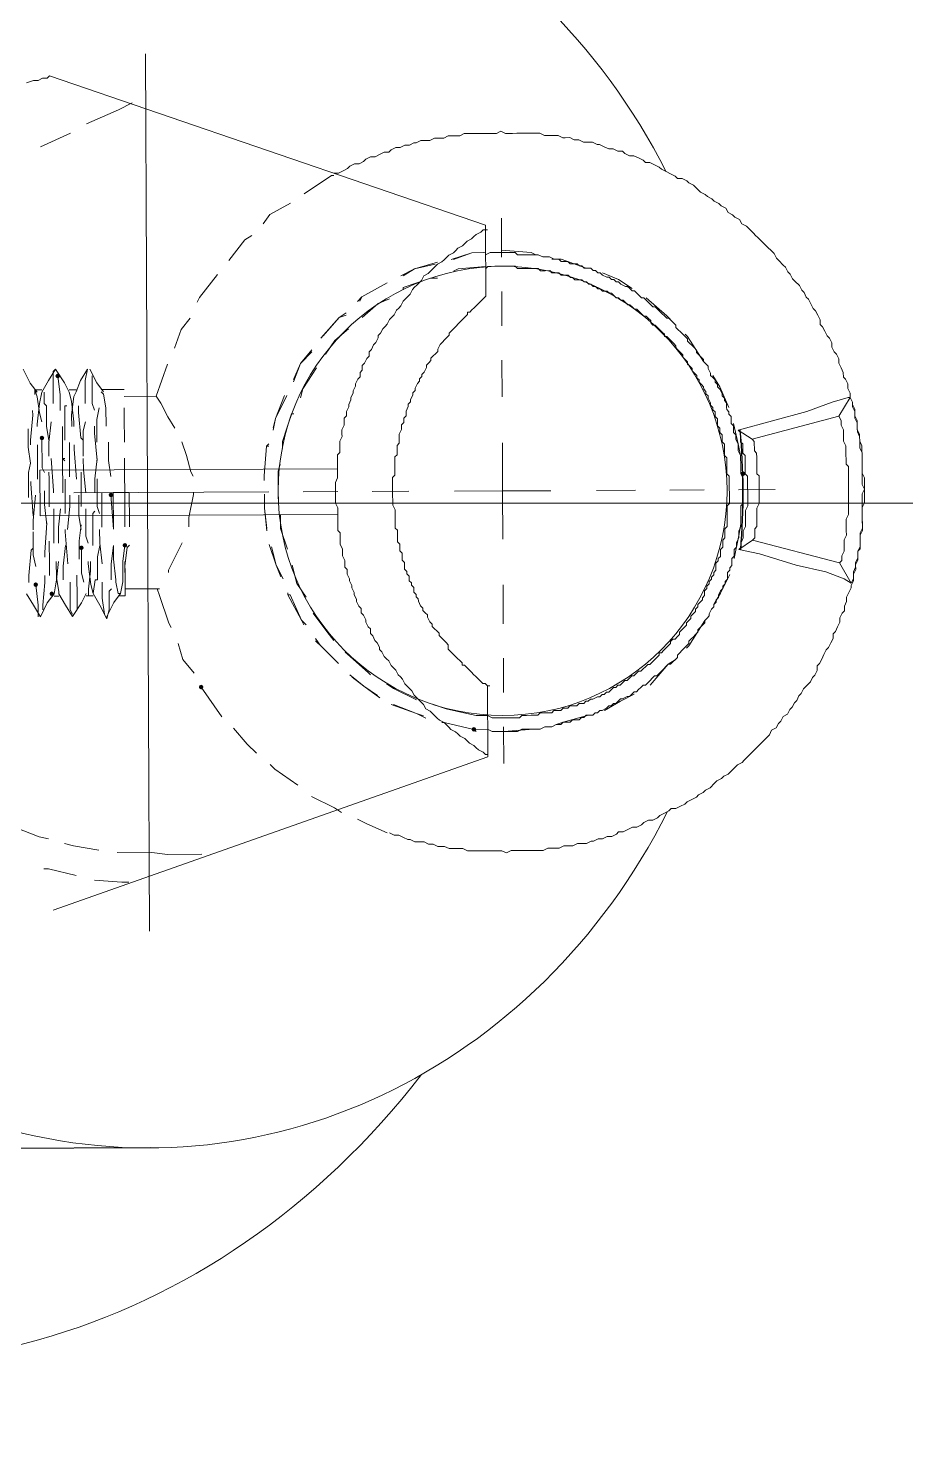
# Model space of a CAD drawing. Header units: millimetres. Extents: x 89051 to 218395, y -330386 to -125649.
# Drawn here: x 100713.6 to 100760, y -132887.2 to -132812.9 of the extents above; entities that cross this region are included whole.
import ezdxf

# ---------------------------------------------------------------- set-up
doc = ezdxf.new("R2010")
doc.units = ezdxf.units.MM
doc.header["$LTSCALE"] = 13
for name, pattern in [('1 实线', [0]), ('ACAD_ISO04W100', [30, 24, -3, 0, -3]), ('CENTER', [50.8, 31.75, -6.35, 6.35, -6.35])]:
    doc.linetypes.add(name, pattern=pattern)
doc.layers.get('0').update_dxf_attribs({"color": 1, "linetype": 'CENTER'})
doc.layers.add('C00-00-00', color=7, linetype='Continuous')
doc.layers.add('粗实线', color=4, linetype='Continuous')
doc.layers.add('C00-00-FF', color=5, linetype='Continuous', true_color=0x0000ff)
doc.layers.add('标注、文本', color=3, linetype='Continuous', lineweight=25)

msp = doc.modelspace()

# ---------------------------------------------------------------- hatches: boundary and pattern name
at = {"layer": 'C00-00-00'}
h = msp.add_hatch(color=256, dxfattribs=at)
h.dxf.hatch_style = 2
h.paths.add_polyline_path([(100715.049, -132831.265), (100715.085, -132831.351), (100715.171, -132831.386), (100715.256, -132831.35), (100715.291, -132831.264), (100715.255, -132831.179), (100715.17, -132831.144), (100715.084, -132831.18)])
h = msp.add_hatch(color=256, dxfattribs=at)
h.dxf.hatch_style = 2
h.paths.add_polyline_path([(100714.217, -132834.536), (100714.253, -132834.622), (100714.339, -132834.657), (100714.424, -132834.621), (100714.459, -132834.535), (100714.423, -132834.45), (100714.338, -132834.415), (100714.252, -132834.451)])
h = msp.add_hatch(color=256, dxfattribs=at)
h.dxf.hatch_style = 2
h.paths.add_polyline_path([(100751.254, -132836.425), (100751.29, -132836.51), (100751.376, -132836.546), (100751.461, -132836.51), (100751.496, -132836.424), (100751.46, -132836.339), (100751.375, -132836.304), (100751.29, -132836.34)])
h = msp.add_hatch(color=256, dxfattribs=at)
h.dxf.hatch_style = 2
h.paths.add_polyline_path([(100717.861, -132837.545), (100717.897, -132837.63), (100717.983, -132837.665), (100718.068, -132837.63), (100718.103, -132837.544), (100718.067, -132837.459), (100717.981, -132837.424), (100717.896, -132837.459)])
h = msp.add_hatch(color=256, dxfattribs=at)
h.dxf.hatch_style = 2
h.paths.add_polyline_path([(100716.301, -132840.335), (100716.337, -132840.421), (100716.422, -132840.456), (100716.507, -132840.42), (100716.543, -132840.334), (100716.507, -132840.249), (100716.421, -132840.214), (100716.336, -132840.25)])
h = msp.add_hatch(color=256, dxfattribs=at)
h.dxf.hatch_style = 2
h.paths.add_polyline_path([(100718.599, -132840.204), (100718.635, -132840.289), (100718.721, -132840.324), (100718.806, -132840.288), (100718.841, -132840.203), (100718.805, -132840.117), (100718.72, -132840.082), (100718.634, -132840.118)])
h = msp.add_hatch(color=256, dxfattribs=at)
h.dxf.hatch_style = 2
h.paths.add_polyline_path([(100713.889, -132842.282), (100713.925, -132842.368), (100714.011, -132842.403), (100714.096, -132842.367), (100714.131, -132842.281), (100714.095, -132842.196), (100714.01, -132842.161), (100713.924, -132842.197)])
h = msp.add_hatch(color=256, dxfattribs=at)
h.dxf.hatch_style = 2
h.paths.add_polyline_path([(100714.739, -132842.763), (100714.774, -132842.848), (100714.86, -132842.883), (100714.945, -132842.847), (100714.981, -132842.762), (100714.945, -132842.676), (100714.859, -132842.641), (100714.774, -132842.677)])
h = msp.add_hatch(color=256, dxfattribs=at)
h.dxf.hatch_style = 2
h.paths.add_polyline_path([(100722.626, -132847.688), (100722.662, -132847.773), (100722.748, -132847.809), (100722.833, -132847.773), (100722.868, -132847.687), (100722.833, -132847.602), (100722.747, -132847.567), (100722.662, -132847.603)])
h = msp.add_hatch(color=256, dxfattribs=at)
h.dxf.hatch_style = 2
h.paths.add_polyline_path([(100737.037, -132849.922), (100737.073, -132850.007), (100737.158, -132850.042), (100737.244, -132850.006), (100737.279, -132849.921), (100737.243, -132849.835), (100737.157, -132849.8), (100737.072, -132849.836)])

# ---------------------------------------------------------------- linework, layer by layer
at = {"color": 7, "linetype": '1 实线', "lineweight": 0, "extrusion": (0, 0, -1)}
for centre, major_axis, ratio, start_param, end_param in [((100704.687, -132837.484), (-0.209, 45.982), 0.866025, 2.304713, 7.120065), ((100719.918, -132837.415), (0.157, -34.608), 0.908418, 5.225125, 10.48821)]:
    msp.add_ellipse(centre, major_axis=major_axis, ratio=ratio, start_param=start_param, end_param=end_param, dxfattribs=at)
at = {"layer": 'C00-00-00', "lineweight": 15}
for points in [[(100713.527, -132815.783), (100713.889, -132815.66), (100714.131, -132815.659), (100714.373, -132815.537), (100714.615, -132815.536), (100714.735, -132815.415)], [(100714.735, -132815.415), (100737.763, -132823.297)], [(100716.683, -132817.947), (100718.374, -132817.213)], [(100718.374, -132817.213), (100719.098, -132816.847)], [(100714.268, -132819.168), (100715.838, -132818.435)], [(100729.764, -132820.55), (100730.006, -132820.549), (100730.247, -132820.427), (100730.489, -132820.304), (100730.609, -132820.183), (100730.851, -132820.061), (100731.093, -132820.06), (100731.334, -132819.938), (100731.454, -132819.816), (100731.696, -132819.694), (100731.938, -132819.693), (100732.179, -132819.571), (100732.421, -132819.449), (100732.663, -132819.447), (100732.783, -132819.326), (100733.025, -132819.204), (100733.267, -132819.203), (100733.508, -132819.081), (100733.75, -132819.079), (100733.992, -132818.957), (100734.113, -132818.957), (100734.354, -132818.835), (100734.596, -132818.834), (100734.838, -132818.833), (100735.08, -132818.71), (100735.322, -132818.709), (100735.564, -132818.708), (100735.805, -132818.586), (100736.047, -132818.585), (100736.289, -132818.584), (100736.41, -132818.583), (100736.652, -132818.461), (100736.894, -132818.46), (100737.136, -132818.459), (100737.378, -132818.458), (100737.62, -132818.457), (100737.862, -132818.456), (100738.104, -132818.455), (100738.346, -132818.454), (100738.587, -132818.331), (100738.83, -132818.451), (100739.072, -132818.45), (100739.193, -132818.45), (100739.435, -132818.449), (100739.677, -132818.448), (100739.919, -132818.446), (100740.161, -132818.445), (100740.403, -132818.444), (100740.645, -132818.443), (100740.887, -132818.563), (100741.129, -132818.562), (100741.371, -132818.561), (100741.613, -132818.56), (100741.856, -132818.68), (100741.977, -132818.679), (100742.219, -132818.678), (100742.462, -132818.798), (100742.704, -132818.797), (100742.946, -132818.917), (100743.188, -132818.916), (100743.43, -132818.914), (100743.673, -132819.034), (100743.794, -132819.034), (100744.036, -132819.154), (100744.279, -132819.274), (100744.521, -132819.273), (100744.764, -132819.392), (100745.006, -132819.391), (100745.127, -132819.512), (100745.37, -132819.632), (100745.612, -132819.631), (100745.854, -132819.751), (100746.097, -132819.87), (100746.218, -132819.991), (100746.46, -132819.99), (100746.703, -132820.11), (100746.945, -132820.23), (100747.067, -132820.35), (100747.31, -132820.47), (100747.552, -132820.59), (100747.795, -132820.71), (100747.916, -132820.83), (100748.158, -132820.829), (100748.401, -132820.949), (100748.522, -132821.07), (100748.765, -132821.189), (100748.887, -132821.31), (100749.13, -132821.551), (100749.372, -132821.671), (100749.494, -132821.791), (100749.736, -132821.911), (100749.858, -132822.032), (100750.1, -132822.151), (100750.222, -132822.272), (100750.465, -132822.392), (100750.587, -132822.633), (100750.829, -132822.753), (100750.951, -132822.874), (100751.193, -132822.994), (100751.315, -132823.235), (100751.558, -132823.355), (100751.68, -132823.475), (100751.923, -132823.716), (100752.044, -132823.837), (100752.166, -132823.957), (100752.409, -132824.198), (100752.53, -132824.319), (100752.652, -132824.439), (100752.895, -132824.68), (100753.017, -132824.8), (100753.139, -132825.042), (100753.26, -132825.162), (100753.503, -132825.403), (100753.625, -132825.524), (100753.747, -132825.765), (100753.869, -132825.886), (100753.991, -132826.127), (100754.112, -132826.247), (100754.355, -132826.488), (100754.478, -132826.73), (100754.599, -132826.85), (100754.721, -132827.092), (100754.843, -132827.212), (100754.965, -132827.454), (100755.087, -132827.695), (100755.209, -132827.816), (100755.331, -132828.057), (100755.453, -132828.299), (100755.454, -132828.541), (100755.575, -132828.661), (100755.698, -132828.902), (100755.82, -132829.144), (100755.941, -132829.264), (100756.063, -132829.506), (100756.064, -132829.748), (100756.187, -132829.989), (100756.308, -132830.11), (100756.43, -132830.351), (100756.431, -132830.593), (100756.553, -132830.835), (100756.675, -132831.076), (100756.677, -132831.318), (100756.798, -132831.439), (100756.92, -132831.68), (100756.921, -132831.922), (100757.043, -132832.164), (100757.045, -132832.406), (100757.167, -132832.647), (100757.167, -132832.768), (100757.289, -132833.01), (100757.29, -132833.252), (100757.292, -132833.494), (100757.414, -132833.735), (100757.415, -132833.977), (100757.416, -132834.219), (100757.538, -132834.461), (100757.539, -132834.703), (100757.54, -132834.945), (100757.541, -132835.066), (100757.663, -132835.307), (100757.664, -132835.549), (100757.665, -132835.791), (100757.666, -132836.033), (100757.667, -132836.275), (100757.668, -132836.517), (100757.669, -132836.759), (100757.67, -132837.001), (100757.793, -132837.243), (100757.673, -132837.485), (100757.674, -132837.727), (100757.674, -132837.848), (100757.675, -132838.09), (100757.677, -132838.332), (100757.678, -132838.574), (100757.679, -132838.816), (100757.68, -132839.058), (100757.681, -132839.3), (100757.561, -132839.543), (100757.562, -132839.785), (100757.563, -132840.027), (100757.564, -132840.269), (100757.444, -132840.511), (100757.445, -132840.632), (100757.446, -132840.874), (100757.326, -132841.117), (100757.327, -132841.359), (100757.207, -132841.602), (100757.208, -132841.844), (100757.21, -132842.086), (100757.09, -132842.328), (100757.09, -132842.449), (100756.97, -132842.692), (100756.85, -132842.934), (100756.851, -132843.176), (100756.732, -132843.419), (100756.733, -132843.661), (100756.612, -132843.782), (100756.492, -132844.025), (100756.493, -132844.267), (100756.373, -132844.51), (100756.254, -132844.752), (100756.133, -132844.874), (100756.134, -132845.116), (100756.014, -132845.358), (100755.894, -132845.601), (100755.774, -132845.722), (100755.654, -132845.965), (100755.534, -132846.207), (100755.414, -132846.45), (100755.294, -132846.572), (100755.295, -132846.814), (100755.175, -132847.056), (100755.055, -132847.178), (100754.935, -132847.42), (100754.814, -132847.542), (100754.573, -132847.785), (100754.453, -132848.028), (100754.333, -132848.149), (100754.213, -132848.392), (100754.093, -132848.513), (100753.973, -132848.756), (100753.852, -132848.877), (100753.732, -132849.12), (100753.491, -132849.242), (100753.371, -132849.485), (100753.25, -132849.606), (100753.131, -132849.849), (100752.889, -132849.971), (100752.769, -132850.213), (100752.649, -132850.335), (100752.408, -132850.578), (100752.287, -132850.7), (100752.167, -132850.821), (100751.926, -132851.064), (100751.806, -132851.186), (100751.685, -132851.307), (100751.444, -132851.55), (100751.324, -132851.672), (100751.082, -132851.794), (100750.962, -132851.916), (100750.721, -132852.159), (100750.6, -132852.28), (100750.359, -132852.402), (100750.238, -132852.524), (100749.997, -132852.646), (100749.877, -132852.768), (100749.636, -132853.011), (100749.394, -132853.133), (100749.274, -132853.254), (100749.032, -132853.377), (100748.912, -132853.498), (100748.67, -132853.62), (100748.429, -132853.742), (100748.308, -132853.864), (100748.067, -132853.986), (100747.825, -132854.108), (100747.583, -132854.109), (100747.463, -132854.231), (100747.222, -132854.353), (100746.98, -132854.475), (100746.86, -132854.597), (100746.618, -132854.719), (100746.376, -132854.72), (100746.135, -132854.842), (100746.014, -132854.963), (100745.773, -132855.085), (100745.531, -132855.087), (100745.289, -132855.209), (100745.048, -132855.331), (100744.806, -132855.332), (100744.685, -132855.453), (100744.444, -132855.576), (100744.202, -132855.577), (100743.96, -132855.699), (100743.718, -132855.7), (100743.477, -132855.822), (100743.356, -132855.823), (100743.114, -132855.945), (100742.872, -132855.946), (100742.63, -132855.947), (100742.389, -132856.069), (100742.147, -132856.07), (100741.905, -132856.071), (100741.664, -132856.193), (100741.422, -132856.194), (100741.179, -132856.195), (100741.058, -132856.196), (100740.817, -132856.318), (100740.575, -132856.319), (100740.333, -132856.32), (100740.091, -132856.321), (100739.849, -132856.322), (100739.607, -132856.324), (100739.365, -132856.325), (100739.123, -132856.326), (100738.881, -132856.448), (100738.639, -132856.328), (100738.397, -132856.329), (100738.276, -132856.33), (100738.034, -132856.331), (100737.792, -132856.332), (100737.55, -132856.333), (100737.308, -132856.334), (100737.066, -132856.335), (100736.824, -132856.336), (100736.581, -132856.216), (100736.339, -132856.217), (100736.097, -132856.219), (100735.855, -132856.22), (100735.613, -132856.1), (100735.492, -132856.1), (100735.25, -132856.101), (100735.007, -132855.981), (100734.765, -132855.983), (100734.522, -132855.863), (100734.28, -132855.864), (100734.038, -132855.865), (100733.796, -132855.745), (100733.675, -132855.746), (100733.432, -132855.626), (100733.19, -132855.506), (100732.948, -132855.507), (100732.705, -132855.387)], [(100728.196, -132821.646), (100729.643, -132820.671)], [(100729.643, -132820.671), (100729.764, -132820.671)], [(100726.385, -132822.743), (100727.472, -132822.133)], [(100726.025, -132823.229), (100726.385, -132822.743)], [(100725.06, -132824.08), (100725.422, -132823.837)], [(100737.89, -132851.249), (100737.769, -132851.25), (100737.647, -132851.129), (100737.405, -132851.009), (100737.283, -132850.889), (100737.162, -132850.768), (100736.919, -132850.648), (100736.797, -132850.528), (100736.676, -132850.407), (100736.433, -132850.288), (100736.312, -132850.167), (100736.19, -132850.047), (100735.948, -132849.927), (100735.826, -132849.806), (100735.705, -132849.686), (100735.583, -132849.565), (100735.34, -132849.445), (100735.219, -132849.325), (100735.097, -132849.205), (100734.976, -132849.084), (100734.854, -132848.964), (100734.612, -132848.844), (100734.489, -132848.602), (100734.368, -132848.482), (100734.246, -132848.361), (100734.125, -132848.241), (100734.003, -132848.12), (100733.881, -132847.879), (100733.76, -132847.759), (100733.638, -132847.638), (100733.516, -132847.518), (100733.394, -132847.276), (100733.273, -132847.156), (100733.151, -132847.035), (100733.029, -132846.794), (100732.908, -132846.673), (100732.786, -132846.553), (100732.664, -132846.311), (100732.542, -132846.191), (100732.421, -132846.071), (100732.299, -132845.829), (100732.177, -132845.709), (100732.177, -132845.588), (100732.055, -132845.346), (100731.933, -132845.226), (100731.811, -132844.984), (100731.689, -132844.864), (100731.688, -132844.622), (100731.567, -132844.501), (100731.445, -132844.26), (100731.444, -132844.139), (100731.322, -132843.897), (100731.2, -132843.777), (100731.199, -132843.535), (100731.078, -132843.414), (100730.956, -132843.173), (100730.955, -132843.052), (100730.833, -132842.81), (100730.832, -132842.689), (100730.71, -132842.448), (100730.71, -132842.327), (100730.588, -132842.086), (100730.587, -132841.965), (100730.465, -132841.723), (100730.464, -132841.481), (100730.342, -132841.361), (100730.341, -132841.119), (100730.341, -132840.998), (100730.219, -132840.756), (100730.217, -132840.514), (100730.217, -132840.393), (100730.095, -132840.152), (100730.094, -132840.031), (100730.093, -132839.789), (100730.092, -132839.547), (100729.97, -132839.426), (100729.969, -132839.184), (100729.969, -132839.063), (100729.968, -132838.821), (100729.967, -132838.579), (100729.966, -132838.458), (100729.965, -132838.216), (100729.843, -132837.975), (100729.842, -132837.854), (100729.841, -132837.612), (100729.841, -132837.491), (100729.84, -132837.249), (100729.838, -132837.007), (100729.838, -132836.886), (100729.958, -132836.643), (100729.957, -132836.401), (100729.956, -132836.28), (100729.955, -132836.038), (100729.954, -132835.796), (100729.953, -132835.675), (100729.952, -132835.433), (100730.073, -132835.311), (100730.072, -132835.069), (100730.071, -132834.827), (100730.07, -132834.706), (100730.19, -132834.464), (100730.189, -132834.343), (100730.188, -132834.101), (100730.308, -132833.858), (100730.308, -132833.737), (100730.307, -132833.495), (100730.427, -132833.374), (100730.426, -132833.132), (100730.546, -132832.889), (100730.545, -132832.768), (100730.665, -132832.525), (100730.665, -132832.404), (100730.785, -132832.162), (100730.784, -132832.041), (100730.904, -132831.798), (100730.903, -132831.677), (100731.023, -132831.435), (100731.144, -132831.313), (100731.143, -132831.071), (100731.263, -132830.95), (100731.262, -132830.708), (100731.382, -132830.586), (100731.502, -132830.344), (100731.623, -132830.222), (100731.622, -132829.98), (100731.742, -132829.858), (100731.862, -132829.616), (100731.982, -132829.494), (100732.102, -132829.252), (100732.102, -132829.131), (100732.222, -132829.009), (100732.342, -132828.767), (100732.463, -132828.645), (100732.583, -132828.523), (100732.703, -132828.281), (100732.823, -132828.159), (100732.944, -132828.038), (100733.064, -132827.795), (100733.184, -132827.674), (100733.305, -132827.552), (100733.425, -132827.31), (100733.545, -132827.188), (100733.666, -132827.066), (100733.786, -132826.945), (100733.906, -132826.702), (100734.026, -132826.581), (100734.147, -132826.459), (100734.267, -132826.338), (100734.388, -132826.216), (100734.508, -132825.974), (100734.749, -132825.851), (100734.87, -132825.73), (100734.99, -132825.608), (100735.11, -132825.487), (100735.231, -132825.365), (100735.472, -132825.243), (100735.593, -132825.122), (100735.713, -132825), (100735.834, -132824.878), (100736.075, -132824.756), (100736.196, -132824.635), (100736.316, -132824.513), (100736.558, -132824.391), (100736.678, -132824.27), (100736.799, -132824.148), (100737.04, -132824.026), (100737.16, -132823.904), (100737.281, -132823.783), (100737.522, -132823.661), (100737.643, -132823.539), (100737.764, -132823.539), (100737.885, -132823.538)], [(100737.763, -132823.297), (100737.763, -132823.418)], [(100737.763, -132823.418), (100737.78, -132827.048)], [(100724.218, -132825.173), (100725.06, -132824.08)], [(100737.043, -132824.752), (100735.956, -132825.12)], [(100737.043, -132824.752), (100736.077, -132825.119)], [(100737.648, -132824.749), (100737.043, -132824.752)], [(100737.769, -132824.749), (100737.043, -132824.752)], [(100737.884, -132849.918), (100738.126, -132850.038), (100738.247, -132850.037), (100738.368, -132850.037), (100738.61, -132850.036), (100738.731, -132850.035), (100738.852, -132850.035), (100738.973, -132850.034), (100739.215, -132850.033), (100739.336, -132850.032), (100739.457, -132850.032), (100739.699, -132849.91), (100739.82, -132849.909), (100739.941, -132849.909), (100740.062, -132849.908), (100740.304, -132849.907), (100740.425, -132849.906), (100740.546, -132849.906), (100740.667, -132849.905), (100740.908, -132849.783), (100741.029, -132849.783), (100741.15, -132849.782), (100741.271, -132849.782), (100741.513, -132849.659), (100741.634, -132849.659), (100741.755, -132849.658), (100741.875, -132849.537), (100742.117, -132849.536), (100742.238, -132849.535), (100742.359, -132849.414), (100742.48, -132849.413), (100742.722, -132849.412), (100742.842, -132849.29), (100742.963, -132849.29), (100743.084, -132849.168), (100743.205, -132849.168), (100743.447, -132849.167), (100743.567, -132849.045), (100743.688, -132849.045), (100743.809, -132848.923), (100743.93, -132848.922), (100744.171, -132848.8), (100744.292, -132848.679), (100744.413, -132848.678), (100744.533, -132848.557), (100744.654, -132848.556), (100744.774, -132848.435), (100744.895, -132848.313), (100745.016, -132848.312), (100745.257, -132848.19), (100745.378, -132848.19), (100745.499, -132848.068), (100745.619, -132847.947), (100745.74, -132847.946), (100745.861, -132847.825), (100745.981, -132847.703), (100746.102, -132847.581), (100746.223, -132847.581), (100746.343, -132847.459), (100746.464, -132847.338), (100746.584, -132847.216), (100746.705, -132847.095), (100746.826, -132847.094), (100746.946, -132846.973), (100747.066, -132846.851), (100747.187, -132846.729), (100747.307, -132846.608), (100747.428, -132846.486), (100747.549, -132846.486), (100747.669, -132846.364), (100747.79, -132846.243), (100747.91, -132846.121), (100747.91, -132846), (100748.03, -132845.879), (100748.151, -132845.757), (100748.271, -132845.635), (100748.391, -132845.514), (100748.512, -132845.392), (100748.511, -132845.271), (100748.632, -132845.15), (100748.752, -132845.028), (100748.873, -132844.907), (100748.993, -132844.785), (100748.993, -132844.664), (100749.113, -132844.543), (100749.234, -132844.421), (100749.354, -132844.299), (100749.353, -132844.178), (100749.474, -132844.057), (100749.594, -132843.935), (100749.594, -132843.814), (100749.714, -132843.572), (100749.834, -132843.45), (100749.834, -132843.329), (100749.954, -132843.208), (100749.954, -132843.087), (100750.074, -132842.965), (100750.073, -132842.844), (100750.193, -132842.601), (100750.314, -132842.48), (100750.313, -132842.359), (100750.434, -132842.237), (100750.433, -132842.116), (100750.554, -132841.995), (100750.553, -132841.753), (100750.552, -132841.632), (100750.672, -132841.51), (100750.672, -132841.389), (100750.792, -132841.268), (100750.791, -132841.026), (100750.791, -132840.905), (100750.911, -132840.783), (100750.911, -132840.662), (100750.91, -132840.42), (100751.03, -132840.299), (100751.029, -132840.178), (100751.029, -132840.057), (100751.149, -132839.814), (100751.148, -132839.693), (100751.148, -132839.572), (100751.147, -132839.451), (100751.267, -132839.208), (100751.266, -132839.087), (100751.266, -132838.966), (100751.265, -132838.845), (100751.264, -132838.603), (100751.264, -132838.482), (100751.263, -132838.361), (100751.262, -132838.119), (100751.383, -132837.998), (100751.382, -132837.877), (100751.381, -132837.756), (100751.38, -132837.514), (100751.38, -132837.393), (100751.379, -132837.272), (100751.379, -132837.151), (100751.378, -132836.909), (100751.377, -132836.788), (100751.376, -132836.667), (100751.254, -132836.425), (100751.254, -132836.304), (100751.253, -132836.183), (100751.253, -132836.062), (100751.252, -132835.82), (100751.251, -132835.699), (100751.251, -132835.578), (100751.25, -132835.457), (100751.128, -132835.216), (100751.127, -132835.095), (100751.127, -132834.974), (100751.126, -132834.853), (100751.004, -132834.611), (100751.004, -132834.49), (100751.003, -132834.369), (100750.881, -132834.249), (100750.88, -132834.007), (100750.88, -132833.886), (100750.758, -132833.765), (100750.758, -132833.644), (100750.757, -132833.402), (100750.635, -132833.282), (100750.635, -132833.161), (100750.513, -132833.04), (100750.512, -132832.919), (100750.511, -132832.677), (100750.39, -132832.557), (100750.389, -132832.436), (100750.268, -132832.315), (100750.267, -132832.194), (100750.145, -132831.953), (100750.023, -132831.832), (100750.023, -132831.711), (100749.901, -132831.591), (100749.901, -132831.47), (100749.779, -132831.35), (100749.658, -132831.229), (100749.657, -132831.108), (100749.535, -132830.867), (100749.534, -132830.746), (100749.413, -132830.625), (100749.291, -132830.505), (100749.291, -132830.384), (100749.169, -132830.263), (100749.048, -132830.143), (100748.926, -132830.022), (100748.926, -132829.901), (100748.804, -132829.781), (100748.682, -132829.66), (100748.561, -132829.54), (100748.439, -132829.419), (100748.439, -132829.298), (100748.317, -132829.178), (100748.196, -132829.058), (100748.074, -132828.937), (100747.953, -132828.817), (100747.831, -132828.696), (100747.83, -132828.575), (100747.709, -132828.455), (100747.587, -132828.334), (100747.466, -132828.214), (100747.345, -132828.214), (100747.223, -132828.094), (100747.102, -132827.973), (100746.98, -132827.853), (100746.859, -132827.733), (100746.737, -132827.612), (100746.616, -132827.613), (100746.494, -132827.492), (100746.373, -132827.372), (100746.251, -132827.251), (100746.13, -132827.131), (100746.009, -132827.131), (100745.887, -132827.011), (100745.766, -132826.89), (100745.644, -132826.77), (100745.523, -132826.771), (100745.402, -132826.65), (100745.28, -132826.53), (100745.159, -132826.53), (100744.916, -132826.41), (100744.795, -132826.29), (100744.674, -132826.29), (100744.552, -132826.17), (100744.431, -132826.17), (100744.31, -132826.05), (100744.189, -132826.051), (100743.946, -132825.931), (100743.825, -132825.81), (100743.704, -132825.811), (100743.582, -132825.69), (100743.461, -132825.691), (100743.339, -132825.57), (100743.097, -132825.571), (100742.976, -132825.572), (100742.855, -132825.452), (100742.734, -132825.452), (100742.612, -132825.332), (100742.37, -132825.333), (100742.249, -132825.333), (100742.128, -132825.213), (100742.007, -132825.213), (100741.765, -132825.215), (100741.643, -132825.094), (100741.522, -132825.095), (100741.401, -132825.095), (100741.159, -132824.975), (100741.038, -132824.976), (100740.917, -132824.976), (100740.796, -132824.977), (100740.553, -132824.857), (100740.432, -132824.858), (100740.311, -132824.858), (100740.19, -132824.859), (100739.948, -132824.86), (100739.827, -132824.86), (100739.706, -132824.861), (100739.464, -132824.862), (100739.342, -132824.741), (100739.221, -132824.742), (100739.1, -132824.743), (100738.858, -132824.744), (100738.737, -132824.744), (100738.616, -132824.745), (100738.495, -132824.745), (100738.253, -132824.746), (100738.132, -132824.747), (100738.011, -132824.748), (100737.77, -132824.87)], [(100740.189, -132824.738), (100738.616, -132824.624)], [(100738.616, -132824.624), (100738.616, -132824.745)], [(100740.432, -132824.858), (100740.189, -132824.738)], [(100735.23, -132825.244), (100734.022, -132825.613)], [(100735.11, -132825.366), (100734.022, -132825.613)], [(100737.773, -132825.475), (100736.321, -132825.602)], [(100737.88, -132849.192), (100738.123, -132849.312), (100738.244, -132849.311), (100738.365, -132849.311), (100738.486, -132849.31), (100738.728, -132849.309), (100738.849, -132849.309), (100738.97, -132849.308), (100739.091, -132849.307), (100739.212, -132849.307), (100739.454, -132849.306), (100739.575, -132849.305), (100739.696, -132849.184), (100739.817, -132849.183), (100739.938, -132849.183), (100740.18, -132849.181), (100740.301, -132849.181), (100740.422, -132849.18), (100740.543, -132849.18), (100740.663, -132849.058), (100740.905, -132849.057), (100741.026, -132849.057), (100741.147, -132849.056), (100741.268, -132849.056), (100741.389, -132848.934), (100741.51, -132848.933), (100741.752, -132848.932), (100741.872, -132848.811), (100741.993, -132848.81), (100742.114, -132848.81), (100742.234, -132848.688), (100742.355, -132848.688), (100742.597, -132848.686), (100742.718, -132848.565), (100742.839, -132848.564), (100742.96, -132848.564), (100743.08, -132848.442), (100743.201, -132848.442), (100743.322, -132848.32), (100743.443, -132848.32), (100743.684, -132848.197), (100743.805, -132848.197), (100743.926, -132848.075), (100744.047, -132848.075), (100744.167, -132847.953), (100744.288, -132847.953), (100744.409, -132847.831), (100744.529, -132847.71), (100744.65, -132847.709), (100744.771, -132847.587), (100744.892, -132847.587), (100745.012, -132847.465), (100745.133, -132847.344), (100745.254, -132847.343), (100745.374, -132847.222), (100745.494, -132847.1), (100745.615, -132847.1), (100745.736, -132846.978), (100745.856, -132846.857), (100745.977, -132846.856), (100746.098, -132846.734), (100746.218, -132846.613), (100746.339, -132846.491), (100746.46, -132846.491), (100746.58, -132846.369), (100746.701, -132846.248), (100746.821, -132846.126), (100746.942, -132846.005), (100746.941, -132845.884), (100747.062, -132845.883), (100747.183, -132845.761), (100747.303, -132845.64), (100747.423, -132845.518), (100747.544, -132845.397), (100747.543, -132845.276), (100747.664, -132845.154), (100747.785, -132845.154), (100747.905, -132845.032), (100748.026, -132844.911), (100748.025, -132844.789), (100748.146, -132844.668), (100748.266, -132844.546), (100748.387, -132844.425), (100748.386, -132844.304), (100748.506, -132844.182), (100748.627, -132844.061), (100748.626, -132843.94), (100748.747, -132843.818), (100748.867, -132843.697), (100748.867, -132843.576), (100748.987, -132843.454), (100748.987, -132843.333), (100749.107, -132843.211), (100749.228, -132843.09), (100749.227, -132842.969), (100749.347, -132842.847), (100749.346, -132842.605), (100749.467, -132842.484), (100749.466, -132842.363), (100749.587, -132842.241), (100749.586, -132842.12), (100749.707, -132841.999), (100749.706, -132841.878), (100749.827, -132841.756), (100749.826, -132841.635), (100749.946, -132841.514), (100749.945, -132841.272), (100749.945, -132841.151), (100750.065, -132841.029), (100750.065, -132840.908), (100750.185, -132840.786), (100750.185, -132840.665), (100750.183, -132840.423), (100750.304, -132840.302), (100750.303, -132840.181), (100750.303, -132840.06), (100750.302, -132839.939), (100750.423, -132839.817), (100750.422, -132839.575), (100750.421, -132839.454), (100750.421, -132839.333), (100750.541, -132839.212), (100750.54, -132839.091), (100750.539, -132838.849), (100750.539, -132838.728), (100750.538, -132838.607), (100750.538, -132838.486), (100750.537, -132838.365), (100750.536, -132838.123), (100750.657, -132838.001), (100750.656, -132837.88), (100750.655, -132837.759), (100750.655, -132837.638), (100750.654, -132837.396), (100750.653, -132837.275), (100750.653, -132837.154), (100750.652, -132837.033), (100750.652, -132836.912), (100750.65, -132836.67), (100750.65, -132836.549), (100750.528, -132836.429), (100750.528, -132836.308), (100750.527, -132836.186), (100750.526, -132835.944), (100750.526, -132835.823), (100750.525, -132835.702), (100750.524, -132835.581), (100750.403, -132835.461), (100750.402, -132835.219), (100750.401, -132835.098), (100750.401, -132834.977), (100750.4, -132834.856), (100750.279, -132834.736), (100750.278, -132834.615), (100750.277, -132834.373), (100750.155, -132834.252), (100750.155, -132834.131), (100750.154, -132834.01), (100750.033, -132833.89), (100750.032, -132833.769), (100750.031, -132833.527), (100749.91, -132833.406), (100749.909, -132833.285), (100749.908, -132833.164), (100749.787, -132833.044), (100749.786, -132832.923), (100749.665, -132832.802), (100749.664, -132832.681), (100749.542, -132832.44), (100749.542, -132832.319), (100749.42, -132832.198), (100749.419, -132832.077), (100749.298, -132831.957), (100749.297, -132831.836), (100749.176, -132831.715), (100749.054, -132831.595), (100749.054, -132831.474), (100748.932, -132831.353), (100748.932, -132831.232), (100748.81, -132831.112), (100748.689, -132830.991), (100748.688, -132830.87), (100748.566, -132830.75), (100748.445, -132830.63), (100748.444, -132830.509), (100748.323, -132830.388), (100748.201, -132830.268), (100748.201, -132830.147), (100748.079, -132830.026), (100747.958, -132829.906), (100747.836, -132829.785), (100747.835, -132829.664), (100747.714, -132829.544), (100747.592, -132829.423), (100747.471, -132829.303), (100747.349, -132829.182), (100747.228, -132829.183), (100747.228, -132829.062), (100747.106, -132828.942), (100746.985, -132828.821), (100746.863, -132828.701), (100746.741, -132828.58), (100746.62, -132828.581), (100746.499, -132828.46), (100746.498, -132828.339), (100746.377, -132828.219), (100746.255, -132828.098), (100746.134, -132828.099), (100746.013, -132827.978), (100745.891, -132827.858), (100745.77, -132827.738), (100745.649, -132827.738), (100745.527, -132827.618), (100745.405, -132827.497), (100745.284, -132827.498), (100745.163, -132827.377), (100745.041, -132827.257), (100744.92, -132827.257), (100744.799, -132827.137), (100744.678, -132827.137), (100744.556, -132827.017), (100744.435, -132826.897), (100744.314, -132826.897), (100744.192, -132826.777), (100743.95, -132826.778), (100743.828, -132826.657), (100743.707, -132826.658), (100743.586, -132826.537), (100743.465, -132826.538), (100743.343, -132826.417), (100743.222, -132826.418), (100743.101, -132826.298), (100742.98, -132826.298), (100742.858, -132826.178), (100742.616, -132826.179), (100742.495, -132826.179), (100742.374, -132826.059), (100742.253, -132826.059), (100742.131, -132825.939), (100742.01, -132825.939), (100741.768, -132825.941), (100741.646, -132825.82), (100741.525, -132825.821), (100741.404, -132825.821), (100741.283, -132825.822), (100741.162, -132825.701), (100740.92, -132825.702), (100740.799, -132825.703), (100740.678, -132825.703), (100740.556, -132825.583), (100740.435, -132825.584), (100740.193, -132825.585), (100740.072, -132825.585), (100739.951, -132825.586), (100739.83, -132825.586), (100739.709, -132825.587), (100739.467, -132825.588), (100739.346, -132825.468), (100739.225, -132825.468), (100739.104, -132825.469), (100738.983, -132825.469), (100738.741, -132825.47), (100738.62, -132825.471), (100738.499, -132825.471), (100738.378, -132825.472), (100738.257, -132825.472), (100738.015, -132825.474), (100737.894, -132825.474), (100737.773, -132825.596)], [(100741.764, -132825.094), (100741.28, -132825.096)], [(100743.097, -132825.571), (100741.764, -132825.094)], [(100722.654, -132827.116), (100723.617, -132825.902)], [(100734.022, -132825.613), (100733.298, -132825.979)], [(100734.022, -132825.613), (100733.419, -132825.978)], [(100734.871, -132826.093), (100733.421, -132826.584)], [(100735.234, -132826.091), (100734.871, -132826.093)], [(100736.321, -132825.602), (100736.08, -132825.724)], [(100744.794, -132826.169), (100743.946, -132825.81)], [(100745.523, -132826.65), (100744.794, -132826.169)], [(100732.573, -132826.345), (100731.245, -132827.077)], [(100732.573, -132826.345), (100731.245, -132827.077)], [(100733.421, -132826.584), (100733.422, -132826.705)], [(100722.534, -132827.359), (100722.654, -132827.116)], [(100731.245, -132827.077), (100731.005, -132827.321)], [(100731.245, -132827.077), (100731.126, -132827.32)], [(100732.094, -132827.437), (100731.25, -132828.167)], [(100732.698, -132827.192), (100732.094, -132827.437)], [(100737.78, -132827.048), (100737.659, -132827.169), (100737.539, -132827.291), (100737.418, -132827.412), (100737.298, -132827.534), (100737.178, -132827.656), (100737.057, -132827.777), (100736.937, -132827.899), (100736.816, -132827.899), (100736.816, -132828.02), (100736.696, -132828.142), (100736.575, -132828.263), (100736.455, -132828.385), (100736.334, -132828.506), (100736.214, -132828.628), (100736.093, -132828.75), (100735.973, -132828.871), (100735.852, -132828.993), (100735.853, -132829.114), (100735.733, -132829.235), (100735.612, -132829.357), (100735.492, -132829.478), (100735.371, -132829.6), (100735.251, -132829.842), (100735.252, -132829.963), (100735.131, -132830.085), (100735.011, -132830.207), (100734.89, -132830.328), (100734.891, -132830.449), (100734.771, -132830.571), (100734.65, -132830.692), (100734.651, -132830.813), (100734.531, -132831.056), (100734.41, -132831.177), (100734.411, -132831.298), (100734.29, -132831.42), (100734.291, -132831.541), (100734.17, -132831.662), (100734.051, -132831.905), (100734.051, -132832.026), (100733.931, -132832.148), (100733.931, -132832.269), (100733.811, -132832.511), (100733.812, -132832.632), (100733.691, -132832.754), (100733.692, -132832.875), (100733.572, -132833.117), (100733.573, -132833.238), (100733.573, -132833.359), (100733.453, -132833.481), (100733.454, -132833.723), (100733.333, -132833.844), (100733.334, -132833.965), (100733.334, -132834.086), (100733.215, -132834.329), (100733.215, -132834.45), (100733.216, -132834.571), (100733.217, -132834.813), (100733.096, -132834.935), (100733.097, -132835.056), (100733.098, -132835.298), (100733.098, -132835.419), (100732.978, -132835.54), (100732.979, -132835.661), (100732.98, -132835.903), (100732.98, -132836.024), (100732.981, -132836.145), (100732.982, -132836.387), (100732.982, -132836.508), (100732.862, -132836.63), (100732.863, -132836.872), (100732.864, -132836.993), (100732.864, -132837.114), (100732.865, -132837.356), (100732.866, -132837.477), (100732.866, -132837.598), (100732.867, -132837.84), (100732.868, -132837.961), (100732.869, -132838.082), (100732.991, -132838.323), (100732.991, -132838.444), (100732.992, -132838.565), (100732.993, -132838.807), (100732.993, -132838.928), (100732.994, -132839.049), (100732.995, -132839.291), (100733.117, -132839.412), (100733.117, -132839.533), (100733.118, -132839.775), (100733.119, -132839.896), (100733.119, -132840.017), (100733.241, -132840.137), (100733.242, -132840.379), (100733.243, -132840.5), (100733.364, -132840.621), (100733.365, -132840.863), (100733.366, -132840.984), (100733.487, -132841.104), (100733.488, -132841.225), (100733.489, -132841.467), (100733.611, -132841.588), (100733.611, -132841.709), (100733.733, -132841.829), (100733.734, -132842.071), (100733.855, -132842.192), (100733.856, -132842.313), (100733.977, -132842.433), (100733.979, -132842.675), (100734.1, -132842.796), (100734.101, -132842.917), (100734.222, -132843.037), (100734.223, -132843.158), (100734.345, -132843.4), (100734.466, -132843.52), (100734.467, -132843.641), (100734.589, -132843.761), (100734.71, -132843.882), (100734.711, -132844.003), (100734.833, -132844.244), (100734.954, -132844.365), (100734.955, -132844.486), (100735.076, -132844.606), (100735.198, -132844.727), (100735.319, -132844.847), (100735.32, -132844.968), (100735.442, -132845.089), (100735.563, -132845.209), (100735.685, -132845.33), (100735.806, -132845.45), (100735.807, -132845.692), (100735.929, -132845.813), (100736.05, -132845.933), (100736.172, -132846.053), (100736.294, -132846.174), (100736.415, -132846.294), (100736.537, -132846.415), (100736.537, -132846.536), (100736.658, -132846.535), (100736.78, -132846.656), (100736.901, -132846.776), (100737.023, -132846.897), (100737.144, -132847.017), (100737.266, -132847.138), (100737.388, -132847.258), (100737.509, -132847.378), (100737.631, -132847.499), (100737.752, -132847.498), (100737.873, -132847.619), (100737.994, -132847.618)], [(100747.344, -132828.093), (100746.251, -132827.13)], [(100721.694, -132828.815), (100722.175, -132828.208)], [(100730.04, -132828.172), (100729.077, -132829.265)], [(100730.04, -132828.172), (100729.198, -132829.144)], [(100730.402, -132827.928), (100730.04, -132828.172)], [(100730.403, -132828.049), (100730.04, -132828.172)], [(100747.587, -132828.334), (100747.344, -132828.093)], [(100721.335, -132829.785), (100721.694, -132828.815)], [(100730.527, -132828.775), (100729.804, -132829.383)], [(100748.438, -132829.177), (100748.317, -132829.057)], [(100749.291, -132830.505), (100748.438, -132829.177)], [(100728.596, -132829.873), (100727.994, -132830.601)], [(100729.804, -132829.383), (100729.323, -132830.111)], [(100720.379, -132832.33), (100720.976, -132830.633)], [(100727.994, -132830.601), (100727.635, -132831.45)], [(100727.994, -132830.601), (100727.636, -132831.571)], [(100728.597, -132829.994), (100727.994, -132830.601)], [(100713.354, -132830.91), (100713.72, -132831.634)], [(100714.687, -132831.509), (100715.048, -132830.902)], [(100715.048, -132830.902), (100714.927, -132831.024)], [(100714.927, -132831.024), (100714.93, -132831.75)], [(100715.048, -132830.902), (100715.535, -132831.626)], [(100715.296, -132832.232), (100715.17, -132831.265)], [(100716.381, -132831.501), (100716.742, -132830.895)], [(100716.742, -132830.895), (100716.623, -132831.5)], [(100716.863, -132830.894), (100717.229, -132831.618)], [(100716.986, -132831.499), (100716.985, -132831.257)], [(100728.842, -132830.84), (100728.121, -132831.932)], [(100750.144, -132831.832), (100749.779, -132831.229)], [(100713.72, -132831.634), (100714.085, -132832.117)], [(100713.964, -132831.996), (100714.327, -132831.995)], [(100713.965, -132832.238), (100713.964, -132831.996)], [(100713.964, -132831.996), (100714.086, -132832.359)], [(100714.327, -132832.116), (100714.209, -132832.721)], [(100714.327, -132832.116), (100714.687, -132831.509)], [(100714.451, -132832.72), (100714.448, -132832.115)], [(100714.93, -132831.75), (100714.935, -132832.718)], [(100715.535, -132831.626), (100715.779, -132832.109)], [(100715.779, -132831.988), (100716.142, -132831.986)], [(100715.779, -132832.109), (100715.902, -132832.593)], [(100716.142, -132832.107), (100716.022, -132832.35)], [(100716.142, -132832.107), (100716.381, -132831.501)], [(100716.623, -132831.5), (100716.628, -132832.589)], [(100716.992, -132832.709), (100716.986, -132831.499)], [(100717.229, -132831.618), (100717.594, -132832.101)], [(100717.473, -132831.98), (100718.683, -132831.975)], [(100717.473, -132832.101), (100717.595, -132832.222)], [(100728.121, -132831.932), (100728.002, -132832.417)], [(100750.633, -132832.919), (100750.144, -132831.832)], [(100714.086, -132832.359), (100714.211, -132833.205)], [(100714.209, -132832.721), (100714.093, -132833.811)], [(100714.572, -132832.841), (100714.451, -132832.72)], [(100714.577, -132833.93), (100714.572, -132832.841)], [(100715.3, -132833.079), (100715.296, -132832.232)], [(100715.546, -132834.046), (100715.54, -132832.836)], [(100715.54, -132832.836), (100715.661, -132832.836)], [(100715.902, -132832.593), (100716.028, -132833.681)], [(100716.022, -132832.35), (100715.906, -132833.319)], [(100716.268, -132833.196), (100716.267, -132832.833)], [(100716.628, -132832.589), (100716.629, -132832.71)], [(100717.115, -132833.071), (100716.992, -132832.709)], [(100717.595, -132832.222), (100717.719, -132832.947)], [(100718.684, -132832.338), (100720.379, -132832.33)], [(100720.379, -132832.33), (100720.622, -132832.692)], [(100720.622, -132832.692), (100720.988, -132833.417)], [(100727.155, -132832.299), (100726.676, -132833.512)], [(100727.276, -132832.299), (100726.676, -132833.512)], [(100751.123, -132834.127), (100752.936, -132833.634), (100754.749, -132833.142), (100756.078, -132832.652), (100756.924, -132832.406), (100757.045, -132832.406)], [(100756.444, -132833.376), (100757.045, -132832.406)], [(100757.045, -132832.406), (100757.167, -132832.647), (100757.168, -132832.889), (100757.29, -132833.131), (100757.291, -132833.373), (100757.413, -132833.614), (100757.414, -132833.856), (100757.415, -132834.098), (100757.537, -132834.34), (100757.538, -132834.461), (100757.539, -132834.703), (100757.661, -132834.944), (100757.662, -132835.186), (100757.663, -132835.428), (100757.664, -132835.67), (100757.666, -132835.912), (100757.667, -132836.154), (100757.668, -132836.396), (100757.79, -132836.638), (100757.791, -132836.88), (100757.792, -132837.122), (100757.793, -132837.364), (100757.794, -132837.485), (100757.795, -132837.727), (100757.796, -132837.969), (100757.676, -132838.211), (100757.677, -132838.453), (100757.678, -132838.695), (100757.679, -132838.937), (100757.68, -132839.179), (100757.681, -132839.421), (100757.562, -132839.664), (100757.563, -132839.906), (100757.564, -132840.148), (100757.565, -132840.39), (100757.444, -132840.511), (100757.446, -132840.753), (100757.447, -132840.995), (100757.327, -132841.238), (100757.328, -132841.48), (100757.208, -132841.723), (100757.209, -132841.965), (100757.089, -132842.207)], [(100713.734, -132834.66), (100713.849, -132833.328)], [(100713.849, -132833.328), (100713.847, -132833.086)], [(100714.211, -132833.205), (100714.334, -132833.689)], [(100715.906, -132833.319), (100715.908, -132833.924)], [(100716.028, -132833.681), (100716.029, -132833.923)], [(100716.395, -132834.526), (100716.268, -132833.196)], [(100716.633, -132833.678), (100716.515, -132834.163)], [(100717.238, -132833.555), (100717.356, -132832.949)], [(100717.243, -132834.765), (100717.238, -132833.555)], [(100717.719, -132832.947), (100717.724, -132833.915)], [(100718.688, -132833.064), (100718.687, -132832.943)], [(100718.69, -132833.669), (100718.688, -132833.064)], [(100718.694, -132834.516), (100718.69, -132833.669)], [(100720.988, -132833.417), (100721.354, -132834.02)], [(100726.676, -132833.512), (100726.558, -132834.117)], [(100726.676, -132833.512), (100726.558, -132833.996)], [(100727.522, -132833.266), (100727.045, -132834.72)], [(100727.643, -132833.265), (100727.522, -132833.266)], [(100751.851, -132834.607), (100756.444, -132833.376)], [(100756.444, -132833.376), (100756.566, -132833.618), (100756.567, -132833.86), (100756.689, -132834.101), (100756.69, -132834.343), (100756.691, -132834.585), (100756.692, -132834.706), (100756.814, -132834.948), (100756.815, -132835.19), (100756.816, -132835.432), (100756.817, -132835.674), (100756.818, -132835.916), (100756.94, -132836.036), (100756.941, -132836.278), (100756.942, -132836.52), (100756.943, -132836.762), (100756.944, -132837.004), (100756.946, -132837.246), (100756.946, -132837.367), (100756.947, -132837.609), (100756.948, -132837.851), (100756.949, -132838.093), (100756.95, -132838.335), (100756.952, -132838.577), (100756.832, -132838.82), (100756.832, -132838.941), (100756.833, -132839.183), (100756.834, -132839.425), (100756.836, -132839.667), (100756.716, -132839.91), (100756.717, -132840.152), (100756.717, -132840.273), (100756.718, -132840.515), (100756.598, -132840.757), (100756.6, -132840.999), (100756.479, -132841.121)], [(100713.614, -132835.023), (100713.61, -132834.055)], [(100714.093, -132833.811), (100714.093, -132833.932)], [(100714.702, -132834.655), (100714.577, -132833.93)], [(100714.818, -132833.687), (100714.702, -132834.776)], [(100715.432, -132835.62), (100715.424, -132833.926)], [(100715.549, -132834.651), (100715.546, -132834.046)], [(100716.515, -132834.163), (100716.521, -132835.494)], [(100717.12, -132834.281), (100717.118, -132833.918)], [(100717.248, -132835.733), (100717.12, -132834.281)], [(100751.126, -132834.853), (100750.879, -132833.765)], [(100751.851, -132834.607), (100751.123, -132834.127)], [(100751.152, -132840.419), (100751.272, -132840.297), (100751.271, -132840.176), (100751.271, -132840.055), (100751.391, -132839.813), (100751.39, -132839.692), (100751.39, -132839.571), (100751.389, -132839.45), (100751.509, -132839.207), (100751.508, -132839.086), (100751.508, -132838.965), (100751.507, -132838.723), (100751.506, -132838.602), (100751.506, -132838.481), (100751.505, -132838.36), (100751.625, -132838.118), (100751.625, -132837.997), (100751.624, -132837.876), (100751.623, -132837.634), (100751.622, -132837.513), (100751.622, -132837.392), (100751.621, -132837.15), (100751.62, -132837.029), (100751.62, -132836.908), (100751.619, -132836.666), (100751.618, -132836.545), (100751.496, -132836.424), (100751.496, -132836.303), (100751.495, -132836.061), (100751.494, -132835.94), (100751.494, -132835.819), (100751.493, -132835.577), (100751.492, -132835.456), (100751.37, -132835.336), (100751.37, -132835.215), (100751.369, -132834.973), (100751.368, -132834.852), (100751.247, -132834.731), (100751.246, -132834.489), (100751.245, -132834.368), (100751.244, -132834.247), (100751.123, -132834.127)], [(100713.739, -132835.87), (100713.614, -132835.023)], [(100713.735, -132834.902), (100713.734, -132834.66)], [(100714.098, -132834.9), (100714.099, -132835.263)], [(100714.338, -132834.536), (100714.345, -132836.109)], [(100714.702, -132834.776), (100714.706, -132835.502)], [(100715.791, -132834.771), (100715.798, -132836.344)], [(100716.034, -132834.891), (100716.035, -132835.133)], [(100716.035, -132835.133), (100716.163, -132836.706)], [(100716.517, -132834.647), (100716.395, -132834.526)], [(100717.848, -132834.762), (100717.853, -132835.73)], [(100718.695, -132834.758), (100718.694, -132834.516)], [(100721.721, -132834.744), (100721.966, -132835.469)], [(100726.199, -132834.966), (100726.085, -132836.54)], [(100726.199, -132834.966), (100726.085, -132836.54)], [(100726.319, -132834.844), (100726.199, -132834.966)], [(100726.32, -132834.965), (100726.199, -132834.966)], [(100727.045, -132834.72), (100727.047, -132835.083)], [(100751.25, -132835.457), (100751.126, -132834.853)], [(100751.875, -132839.932), (100751.996, -132839.81), (100751.995, -132839.689), (100751.994, -132839.447), (100751.994, -132839.326), (100752.114, -132839.205), (100752.113, -132838.962), (100752.112, -132838.841), (100752.112, -132838.72), (100752.111, -132838.478), (100752.11, -132838.357), (100752.11, -132838.236), (100752.23, -132837.994), (100752.229, -132837.873), (100752.228, -132837.752), (100752.227, -132837.51), (100752.227, -132837.389), (100752.226, -132837.147), (100752.225, -132837.026), (100752.225, -132836.905), (100752.224, -132836.663), (100752.223, -132836.542), (100752.101, -132836.421), (100752.1, -132836.179), (100752.1, -132836.058), (100752.099, -132835.937), (100752.098, -132835.695), (100752.098, -132835.574), (100752.096, -132835.332), (100751.975, -132835.212), (100751.974, -132835.091), (100751.973, -132834.849), (100751.973, -132834.728), (100751.851, -132834.607)], [(100713.62, -132836.354), (100713.739, -132835.87)], [(100714.099, -132835.263), (100714.106, -132836.715)], [(100714.956, -132837.316), (100714.827, -132835.623)], [(100715.432, -132835.62), (100715.553, -132835.619)], [(100715.554, -132835.74), (100715.432, -132835.62)], [(100715.44, -132837.435), (100715.432, -132835.62)], [(100716.524, -132836.22), (100716.521, -132835.615)], [(100717.131, -132836.701), (100717.247, -132835.612)], [(100717.853, -132835.73), (100717.978, -132836.576)], [(100718.703, -132836.452), (100718.699, -132835.605)], [(100721.966, -132835.469), (100722.212, -132836.315)], [(100713.626, -132837.685), (100713.62, -132836.354)], [(100729.956, -132836.159), (100714.225, -132836.23)], [(100714.225, -132836.23), (100714.236, -132838.651)], [(100714.345, -132836.109), (100714.467, -132836.35)], [(100714.709, -132836.349), (100714.711, -132836.712)], [(100715.798, -132836.344), (100715.8, -132836.586)], [(100716.403, -132836.342), (100716.411, -132838.036)], [(100716.65, -132837.43), (100716.524, -132836.22)], [(100718.708, -132837.42), (100718.703, -132836.452)], [(100722.212, -132836.315), (100722.334, -132836.557)], [(100726.085, -132836.54), (100726.086, -132836.782)], [(100726.085, -132836.54), (100726.086, -132836.661)], [(100726.929, -132835.931), (100726.81, -132836.294)], [(100726.81, -132836.294), (100726.817, -132837.746)], [(100751.383, -132838.119), (100751.375, -132836.425)], [(100713.744, -132836.959), (100713.744, -132836.838)], [(100713.873, -132838.652), (100713.744, -132836.959)], [(100714.472, -132837.318), (100714.475, -132838.044)], [(100714.711, -132836.712), (100714.718, -132838.164)], [(100714.956, -132837.437), (100714.956, -132837.316)], [(100715.562, -132837.555), (100715.558, -132836.708)], [(100717.134, -132837.427), (100717.131, -132836.701)], [(100717.259, -132838.153), (100717.252, -132836.701)], [(100713.989, -132837.563), (100713.874, -132838.894)], [(100714.475, -132838.044), (100714.601, -132839.133)], [(100715.566, -132838.524), (100715.562, -132837.555)], [(100715.804, -132837.554), (100715.807, -132838.159)], [(100716.288, -132837.552), (100716.293, -132838.641)], [(100716.411, -132838.036), (100716.412, -132838.157)], [(100717.497, -132837.426), (100718.102, -132837.423)], [(100717.497, -132837.426), (100717.506, -132839.241)], [(100717.982, -132837.544), (100718.111, -132839.359)], [(100718.102, -132837.423), (100718.95, -132837.419)], [(100718.102, -132837.423), (100718.111, -132839.238)], [(100718.708, -132837.42), (100718.708, -132837.541)], [(100718.708, -132837.541), (100718.713, -132838.63)], [(100718.95, -132837.419), (100718.957, -132838.992)], [(100722.338, -132837.525), (100722.102, -132838.736)], [(100722.338, -132837.404), (100722.338, -132837.525)], [(100726.089, -132837.508), (100726.093, -132838.234)], [(100726.09, -132837.629), (100726.093, -132838.234)], [(100751.384, -132838.24), (100751.383, -132838.119)], [(100729.967, -132838.579), (100714.236, -132838.651)], [(100714.963, -132839.01), (100714.96, -132838.284)], [(100715.207, -132839.251), (100715.323, -132838.283)], [(100715.807, -132838.159), (100715.691, -132839.37)], [(100716.293, -132838.641), (100716.417, -132839.367)], [(100716.661, -132839.729), (100716.654, -132838.277)], [(100717.018, -132838.517), (100717.139, -132838.395)], [(100717.026, -132840.211), (100717.018, -132838.517)], [(100717.381, -132838.515), (100717.259, -132838.153)], [(100718.713, -132838.63), (100718.716, -132839.235)], [(100722.102, -132838.736), (100722.104, -132839.22)], [(100726.093, -132838.234), (100726.219, -132839.443)], [(100726.093, -132838.234), (100726.219, -132839.322)], [(100726.941, -132838.593), (100726.945, -132839.319)], [(100713.874, -132838.894), (100713.876, -132839.378)], [(100713.882, -132840.709), (100713.877, -132839.499)], [(100714.6, -132839.012), (100714.487, -132840.586)], [(100714.968, -132840.099), (100714.963, -132839.01)], [(100715.21, -132840.098), (100715.207, -132839.251)], [(100715.571, -132839.492), (100715.57, -132839.371)], [(100715.699, -132841.185), (100715.571, -132839.492)], [(100716.416, -132839.125), (100716.299, -132839.972)], [(100717.389, -132840.088), (100717.385, -132839.362)], [(100718.957, -132838.992), (100718.958, -132839.234)], [(100726.945, -132839.319), (100727.313, -132840.406)], [(100751.148, -132839.693), (100751.266, -132839.087)], [(100713.88, -132840.346), (100713.76, -132840.468)], [(100714.726, -132839.979), (100714.731, -132841.19)], [(100715.574, -132840.218), (100715.458, -132841.307)], [(100716.299, -132839.972), (100716.303, -132840.94)], [(100716.422, -132840.335), (100716.428, -132841.666)], [(100716.784, -132840.091), (100716.661, -132839.729)], [(100717.389, -132840.209), (100717.271, -132840.815)], [(100717.515, -132841.177), (100717.389, -132840.088)], [(100718.115, -132840.206), (100717.999, -132841.175)], [(100718.115, -132840.206), (100718.118, -132840.932)], [(100718.603, -132841.051), (100718.72, -132840.203)], [(100718.842, -132840.324), (100718.725, -132841.292)], [(100718.962, -132840.202), (100718.842, -132840.324)], [(100721.625, -132840.311), (100721.025, -132841.524)], [(100721.745, -132840.069), (100721.625, -132840.311)], [(100726.344, -132840.169), (100726.712, -132841.256)], [(100726.465, -132840.289), (100726.712, -132841.256)], [(100750.912, -132840.904), (100751.148, -132839.693)], [(100751.875, -132839.932), (100751.152, -132840.419)], [(100756.479, -132841.121), (100751.875, -132839.932)], [(100713.76, -132840.468), (100713.645, -132841.8)], [(100714.006, -132841.314), (100713.882, -132840.709)], [(100714.487, -132840.586), (100714.488, -132840.828)], [(100715.098, -132841.914), (100715.094, -132841.067)], [(100715.098, -132842.035), (100715.215, -132841.066)], [(100716.788, -132841.18), (100716.788, -132841.059)], [(100716.911, -132841.543), (100716.909, -132841.059)], [(100717.271, -132840.815), (100717.276, -132842.025)], [(100718.118, -132840.932), (100718.244, -132842.021)], [(100718.604, -132841.172), (100718.603, -132841.051)], [(100718.727, -132841.776), (100718.724, -132841.05)], [(100757.089, -132842.207), (100756.725, -132841.967), (100755.755, -132841.608), (100754.181, -132841.252), (100752.242, -132840.656), (100751.152, -132840.419)], [(100713.645, -132841.8), (100713.647, -132842.163)], [(100714.492, -132841.796), (100714.494, -132842.159)], [(100714.731, -132841.19), (100714.734, -132841.795)], [(100715.458, -132841.307), (100715.461, -132842.033)], [(100716.186, -132841.788), (100716.192, -132842.998)], [(100716.428, -132841.666), (100716.551, -132842.149)], [(100716.914, -132842.269), (100716.788, -132841.18)], [(100716.795, -132842.511), (100716.911, -132841.543)], [(100717.999, -132841.175), (100718.002, -132842.022)], [(100718.608, -132842.14), (100718.604, -132841.172)], [(100718.725, -132841.292), (100718.728, -132842.018)], [(100718.73, -132842.26), (100718.727, -132841.776)], [(100721.025, -132841.524), (100721.026, -132841.645)], [(100726.712, -132841.256), (100727.078, -132841.98)], [(100726.712, -132841.256), (100726.956, -132841.86)], [(100727.559, -132841.252), (100727.805, -132842.219)], [(100750.194, -132842.722), (100750.674, -132841.752)], [(100756.479, -132841.121), (100757.089, -132842.207)], [(100714.136, -132843.37), (100714.01, -132842.282)], [(100714.494, -132842.159), (100714.378, -132843.369)], [(100714.981, -132842.762), (100715.098, -132842.035)], [(100715.222, -132842.639), (100715.098, -132841.914)], [(100715.828, -132842.758), (100715.825, -132842.153)], [(100716.796, -132842.874), (100716.795, -132842.511)], [(100717.038, -132842.752), (100716.914, -132842.269)], [(100717.155, -132842.026), (100717.038, -132842.752)], [(100717.276, -132842.025), (100717.155, -132842.026)], [(100717.523, -132842.992), (100717.519, -132842.145)], [(100718.005, -132842.506), (100717.884, -132842.627)], [(100718.244, -132842.021), (100718.245, -132842.142)], [(100718.245, -132842.142), (100718.369, -132842.746)], [(100718.49, -132842.746), (100718.608, -132842.14)], [(100718.731, -132842.623), (100718.73, -132842.26)], [(100720.425, -132842.495), (100718.731, -132842.502)], [(100720.546, -132842.494), (100720.425, -132842.495)], [(100720.547, -132842.857), (100720.425, -132842.495)], [(100727.805, -132842.219), (100728.292, -132842.943)], [(100713.894, -132843.371), (100713.528, -132842.768)], [(100714.62, -132843.247), (100714.26, -132843.975)], [(100714.981, -132842.762), (100714.62, -132843.247)], [(100715.223, -132842.881), (100714.981, -132842.883)], [(100715.223, -132842.76), (100715.222, -132842.639)], [(100715.588, -132843.364), (100715.223, -132842.76)], [(100715.831, -132843.605), (100715.828, -132842.758)], [(100716.435, -132843.239), (100715.954, -132843.967)], [(100716.192, -132842.998), (100716.194, -132843.603)], [(100716.675, -132842.754), (100716.435, -132843.239)], [(100717.038, -132842.873), (100716.675, -132842.875)], [(100717.403, -132843.356), (100717.038, -132842.752)], [(100717.648, -132843.838), (100717.523, -132842.992)], [(100718.129, -132843.231), (100717.769, -132843.959)], [(100717.884, -132842.627), (100717.885, -132842.869)], [(100717.885, -132842.869), (100717.889, -132843.595)], [(100718.49, -132842.746), (100718.129, -132843.231)], [(100718.369, -132842.746), (100718.49, -132842.746)], [(100718.732, -132842.865), (100718.369, -132842.867)], [(100718.732, -132842.865), (100718.731, -132842.623)], [(100721.038, -132844.307), (100720.547, -132842.857)], [(100727.323, -132842.705), (100727.324, -132842.826)], [(100727.324, -132842.826), (100727.445, -132842.826)], [(100727.324, -132842.826), (100728.056, -132844.154)], [(100727.445, -132842.826), (100728.056, -132844.154)], [(100749.834, -132843.329), (100750.194, -132842.722)], [(100714.26, -132843.975), (100713.894, -132843.371)], [(100714.139, -132843.975), (100714.136, -132843.37)], [(100714.378, -132843.369), (100714.379, -132843.611)], [(100715.954, -132843.967), (100715.588, -132843.364)], [(100715.954, -132843.846), (100715.831, -132843.605)], [(100717.77, -132844.08), (100717.403, -132843.356)], [(100717.77, -132844.08), (100717.769, -132843.959)], [(100717.889, -132843.595), (100717.77, -132844.08)], [(100728.659, -132843.788), (100729.39, -132844.753)], [(100721.16, -132844.549), (100721.038, -132844.307)], [(100728.056, -132844.154), (100728.299, -132844.395)], [(100728.056, -132844.154), (100728.178, -132844.396)], [(100729.39, -132844.753), (100729.755, -132845.236)], [(100748.512, -132845.513), (100749.353, -132844.178)], [(100721.773, -132846.24), (100721.527, -132845.394)], [(100728.786, -132845.119), (100729.03, -132845.481)], [(100728.787, -132845.24), (100729.151, -132845.601)], [(100729.03, -132845.481), (100730.002, -132846.445)], [(100748.392, -132845.635), (100748.512, -132845.513)], [(100722.381, -132846.963), (100721.773, -132846.24)], [(100729.151, -132845.601), (100730.002, -132846.445)], [(100730.363, -132845.838), (100730.484, -132845.958)], [(100730.484, -132845.958), (100731.578, -132846.921)], [(100747.428, -132846.486), (100747.79, -132846.243)], [(100730.61, -132847.047), (100731.339, -132847.649)], [(100731.578, -132846.921), (100731.699, -132847.042)], [(100746.465, -132847.58), (100747.428, -132846.486)], [(100723.844, -132849.256), (100722.747, -132847.688)], [(100730.732, -132847.167), (100731.339, -132847.649)], [(100731.339, -132847.649), (100732.189, -132848.25)], [(100731.339, -132847.649), (100732.067, -132848.129)], [(100732.548, -132847.522), (100732.913, -132847.762)], [(100732.913, -132847.762), (100734.125, -132848.362)], [(100737.873, -132847.619), (100737.89, -132851.249)], [(100744.051, -132848.922), (100744.895, -132848.434)], [(100744.895, -132848.434), (100745.62, -132848.068)], [(100732.795, -132848.61), (100734.129, -132849.088)], [(100732.916, -132848.609), (100734.129, -132849.088)], [(100734.129, -132849.088), (100734.614, -132849.328)], [(100734.129, -132849.088), (100734.492, -132849.207)], [(100734.974, -132848.6), (100735.701, -132848.839)], [(100735.701, -132848.839), (100736.791, -132849.076)], [(100736.791, -132849.076), (100737.275, -132849.195)], [(100737.275, -132849.195), (100737.88, -132849.192)], [(100741.875, -132849.537), (100743.205, -132849.168)], [(100725.181, -132850.702), (100724.451, -132849.858)], [(100735.462, -132849.566), (100735.583, -132849.565)], [(100735.462, -132849.566), (100735.583, -132849.565)], [(100735.583, -132849.565), (100737.158, -132849.921)], [(100735.583, -132849.565), (100737.158, -132849.921)], [(100737.158, -132849.921), (100737.884, -132849.918)], [(100737.158, -132849.921), (100737.279, -132850.042)], [(100738.247, -132850.037), (100738.731, -132850.035)], [(100738.731, -132850.035), (100740.304, -132849.907)], [(100740.304, -132849.907), (100740.546, -132849.906)], [(100741.513, -132849.659), (100741.875, -132849.537)], [(100725.668, -132851.184), (100725.181, -132850.702)], [(100714.935, -132859.461), (100737.89, -132851.37)], [(100737.89, -132851.37), (100737.89, -132851.249)], [(100726.639, -132852.026), (100726.396, -132851.785)], [(100727.853, -132852.868), (100726.639, -132852.026)], [(100729.795, -132854.069), (100728.582, -132853.469)], [(100730.159, -132854.309), (100729.795, -132854.069)], [(100714.192, -132855.592), (100712.98, -132855.114)], [(100731.493, -132854.908), (100731.008, -132854.669)], [(100732.584, -132855.387), (100731.493, -132854.908)], [(100714.676, -132855.711), (100714.192, -132855.592)], [(100716.009, -132856.068), (100715.524, -132855.949)], [(100717.341, -132856.304), (100716.009, -132856.068)], [(100720.004, -132856.413), (100718.31, -132856.42)], [(100720.973, -132856.529), (100720.004, -132856.413)], [(100722.788, -132856.521), (100720.973, -132856.529)], [(100714.441, -132857.285), (100714.683, -132857.284)], [(100714.683, -132857.284), (100716.137, -132857.64)], [(100717.106, -132857.878), (100718.559, -132857.992)], [(100718.559, -132857.992), (100718.922, -132857.991)]]:
    msp.add_lwpolyline(points, dxfattribs=at)
at = {"layer": 'C00-00-FF', "lineweight": 15}
for points in [[(100738.617, -132824.987), (100738.608, -132822.93)], [(100738.634, -132828.617), (100738.626, -132826.802)], [(100738.651, -132832.368), (100738.642, -132830.432)], [(100726.331, -132837.386), (100716.022, -132837.432)], [(100729.961, -132837.369), (100728.146, -132837.377)], [(100733.712, -132837.352), (100731.776, -132837.361)], [(100743.635, -132837.307), (100745.692, -132837.298)], [(100747.507, -132837.289), (100749.322, -132837.281)], [(100751.137, -132837.273), (100753.073, -132837.264)], [(100738.696, -132842.291), (100738.705, -132844.348)], [(100738.714, -132846.163), (100738.722, -132847.978)], [(100738.73, -132849.793), (100738.739, -132851.729)]]:
    msp.add_lwpolyline(points, dxfattribs=at)
msp.add_circle((100738.674, -132837.329), 11.859, dxfattribs=at)
at = {"layer": '标注、文本', "color": 1, "linetype": 'ACAD_ISO04W100', "lineweight": 15}
for p, q in [((100720.023, -132860.577), (100719.812, -132814.252)), ((100860.066, -132837.98), (100331.066, -132837.98))]:
    msp.add_line(p, q, dxfattribs=at)
for points in [[(100738.674, -132837.329), (100738.662, -132834.788)], [(100738.674, -132837.329), (100736.132, -132837.341)], [(100738.674, -132837.329), (100741.215, -132837.318)], [(100738.674, -132837.329), (100738.685, -132839.871)]]:
    msp.add_lwpolyline(points, dxfattribs=at)
at = {"layer": '标注、文本', "extrusion": (0, 0, -1)}
msp.add_ellipse((100719.918, -132837.415), major_axis=(0.157, -34.608), ratio=0.908418, start_param=4.620684, end_param=4.803984, dxfattribs=at)
at = {"layer": '粗实线', "ltscale": 2}
msp.add_line((100720.075, -132872.023), (100707.99, -132872.077), dxfattribs=at)

doc.saveas('drawing.dxf')
